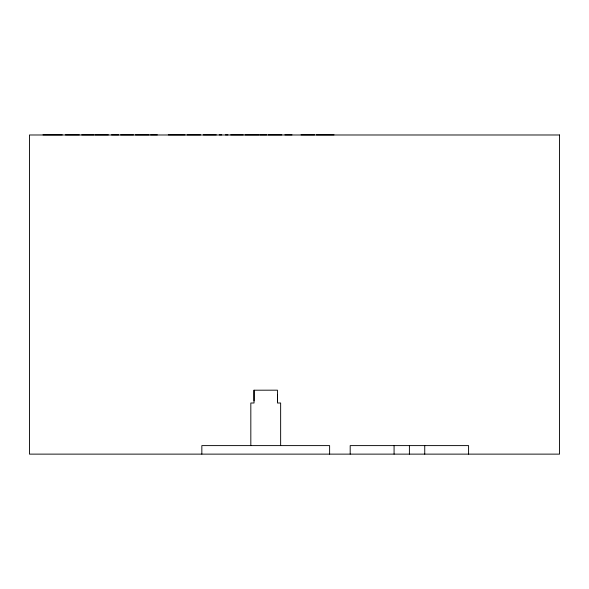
<?xml version="1.0" encoding="UTF-8"?>
<svg xmlns="http://www.w3.org/2000/svg" width="589" height="589" viewBox="0 0 589 589"><rect width="100%" height="100%" fill="white"/><g stroke="black" fill="none" stroke-linecap="round" stroke-linejoin="round"><path stroke-width="0.88" d="M280.644 445.608L280.644 403.001L277.448 403.001L277.448 390.176L254.021 390.205L254.021 403.001L250.826 403.001L250.826 445.608M394.078 454.126L394.078 445.608M42.975 134.874L62.294 134.874M65.431 134.874L79.331 134.874M81.694 134.874L93.872 134.874M94.969 134.874L108.391 134.874M111.49 134.874L118.639 134.874M120.59 134.874L133.526 134.874M135.404 134.874L149.098 134.874M150.541 134.874L157.373 134.874M168.307 134.874L185.049 134.874M187.118 134.874L200.532 134.874M203.374 134.874L216.31 134.874M219.263 134.874L221.736 134.874M225.44 134.874L227.95 134.874M230.682 134.874L243.257 134.874M245.046 134.874L258.939 134.874M259.859 134.874L266.692 134.874M268.164 134.874L281.859 134.874M284.862 134.874L292.011 134.874M301.023 134.874L314.607 134.874M316.345 134.874L334.044 134.874M468.586 454.126L468.586 445.608L350.19 445.608L350.19 454.126M424.743 445.608L424.743 454.126M409.399 445.608L409.399 454.126M329.619 454.126L329.619 445.608L201.843 445.608L201.843 454.126M277.448 394.446L277.448 400.873M254.021 390.205L254.021 400.873M559.55 134.984L29.45 134.984L29.45 454.126L559.55 454.126L559.55 134.984"/></g></svg>
